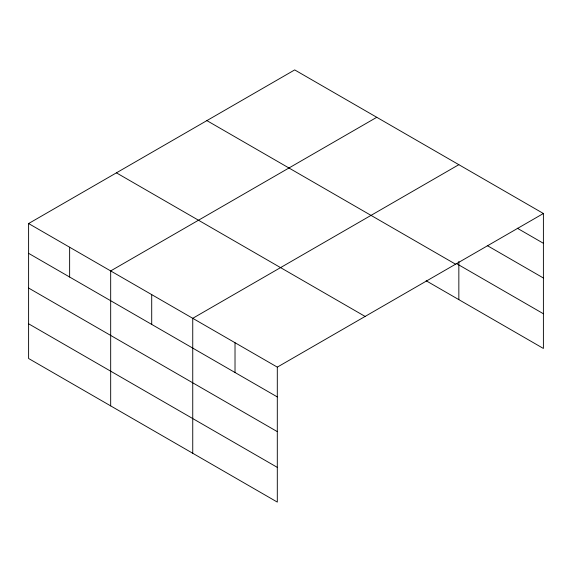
<?xml version="1.0" encoding="UTF-8"?>
<svg xmlns="http://www.w3.org/2000/svg" width="572" height="572" viewBox="0 0 572 572"><rect width="100%" height="100%" fill="white"/><g stroke="black" fill="none" stroke-linecap="round" stroke-linejoin="round"><path stroke-width="0.86" d="M28.6 223.545L277.306 367.131L277.306 502.087L28.6 358.501L28.6 223.545L294.694 69.913L543.4 213.499L543.4 348.455L426.161 280.773M376.769 117.296L110.675 270.928L110.675 405.884M458.844 164.679L192.743 318.311L192.743 453.267M277.306 367.131L543.4 213.499M517.267 228.207L543.4 243.293M487.287 245.602L543.4 277.999M456.563 263.613L543.4 313.756M206.885 120.613L455.591 264.2M116.409 172.844L365.115 316.43M28.6 253.339L277.306 396.925M28.6 288.038L277.306 431.631M28.6 323.795L277.306 467.381M458.844 261.447L458.844 299.635M235.02 342.721L235.02 372.515M151.709 294.623L151.709 324.41M69.634 247.233L69.634 277.027"/></g></svg>
